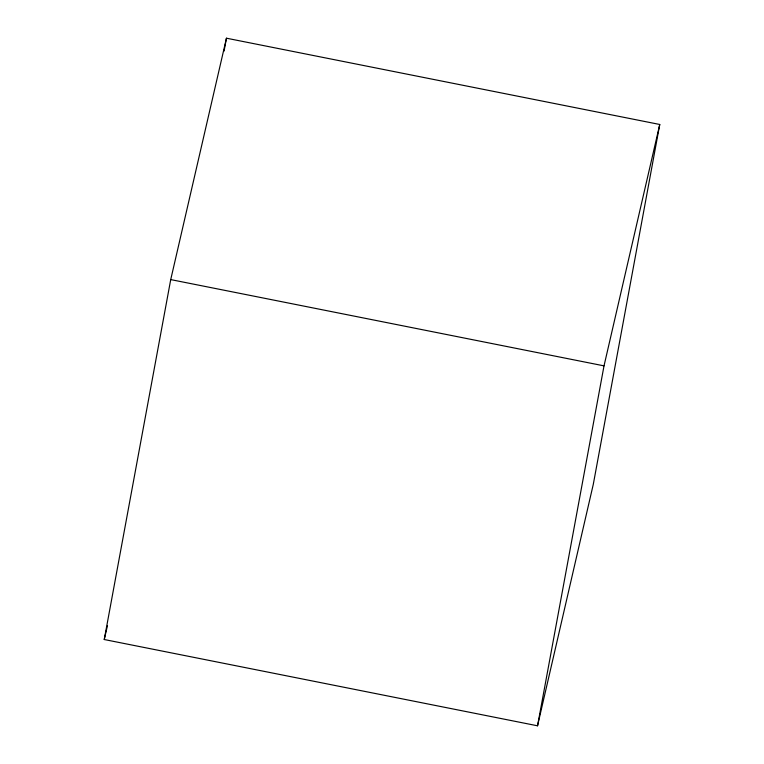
<?xml version="1.0" encoding="UTF-8"?>
<svg xmlns="http://www.w3.org/2000/svg" width="764" height="764" viewBox="0 0 764 764"><rect width="100%" height="100%" fill="white"/><g stroke="black" fill="none" stroke-linecap="round" stroke-linejoin="round"><path stroke-width="1.15" d="M104.248 639.525L170.725 279.595L226.459 38.2L659.752 124.475L593.275 484.405L537.541 725.8L104.248 639.525L107.466 625.601M224.081 51.093L226.459 38.2M537.541 725.8L604.018 365.861L659.752 124.475M170.725 279.595L604.018 365.861"/></g></svg>
